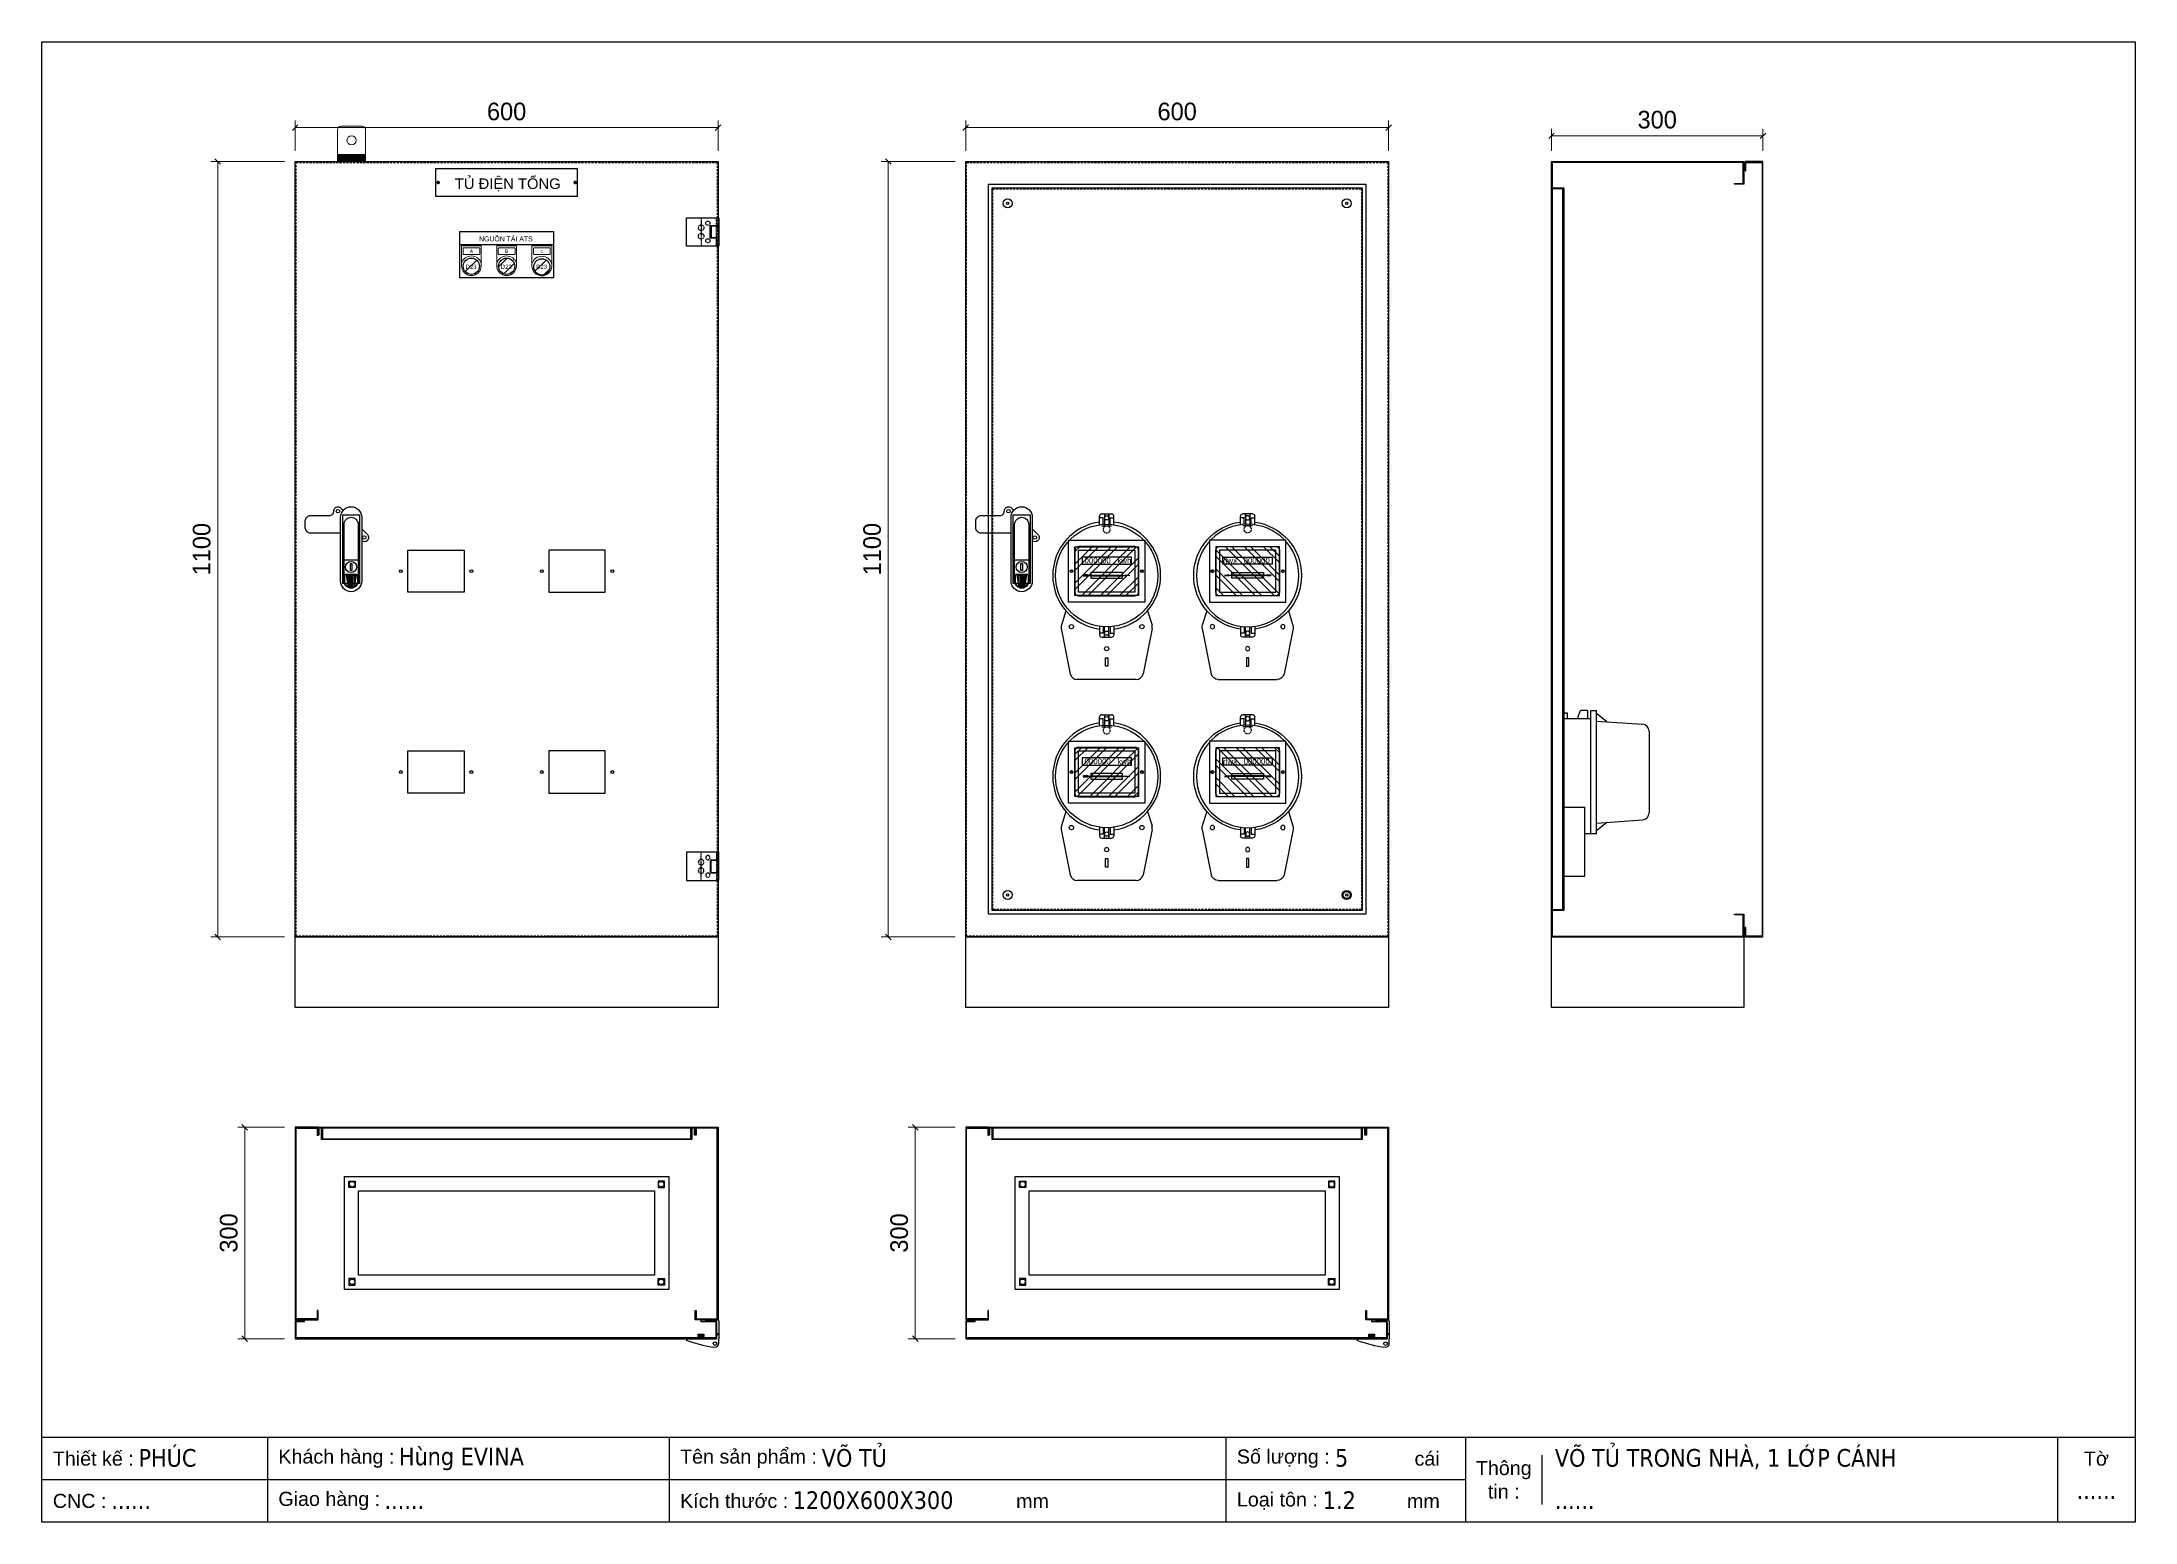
# Model space of a CAD drawing. Header units: millimetres. Extents: x 0 to 2970, y 0 to 2100.
import ezdxf
from ezdxf.enums import TextEntityAlignment as Align

# ---------------------------------------------------------------- set-up
doc = ezdxf.new("R2010")
doc.units = ezdxf.units.MM
for name, pattern in [('CONTINOUS', [0]), ('DASHED', [0.75, 0.5, -0.25]), ('HIDDEN2', [4.7625, 3.175, -1.5875])]:
    doc.linetypes.add(name, pattern=pattern)
doc.layers.add('0 TĂNG CỨNG', color=7, linetype='Continuous', lineweight=15)
doc.layers.add('07', color=5, linetype='Continuous', lineweight=5)
for name, color, linetype in [('01', 7, 'HIDDEN2'), ('DIM', 253, 'Continuous'), ('TEXTE', 131, 'Continuous'), ('THIET BI', 2, 'Continuous')]:
    doc.layers.add(name, color=color, linetype=linetype)
doc.styles.add('Arial', font='arial.ttf')
doc.styles.add('Arial-Black', font='txt')
doc.styles.add('chuviet', font='arial.ttf')
doc.styles.add('Tahoma (Input Text)', font='tahoma.ttf')
doc.dimstyles.new('Dim-25', dxfattribs={"dimtxt": 25, "dimasz": 8, "dimexe": 10, "dimexo": 15, "dimgap": 10, "dimtad": 1, "dimdec": 0, "dimtxsty": 'Standard', "dimblk": 'OBLIQUE', "dimcen": 10, "dimclrd": 5, "dimclre": 5, "dimclrt": 3, "dimazin": 3, "dimtfac": 1, "dimtdec": 0, "dimtmove": 0, "dimatfit": 3, "dimldrblk": 'OBLIQUE', "dimlwd": 9, "dimlwe": 9})

# ---------------------------------------------------------------- blocks, each defined once
blk = doc.blocks.new('*D1')
at = {"color": 0, "linetype": 'ByBlock', "lineweight": -2}
for p, q in [((253.6, 1926.3), (245.6, 1934.3)), ((245.6, 834.3), (253.6, 826.3))]:
    blk.add_line(p, q, dxfattribs=at)
at = {"layer": 'Defpoints', "color": 0, "transparency": 16777216}
for p in [(359.4, 1930.3), (249.6, 830.3), (359.4, 830.3)]:
    blk.add_point(p, dxfattribs=at)
at = {"layer": 'DIM', "color": 5, "lineweight": 9, "transparency": 16777216}
for p, q in [((344.4, 1930.3), (239.6, 1930.3)), ((249.6, 1930.3), (249.6, 830.3)), ((344.4, 830.3), (239.6, 830.3))]:
    blk.add_line(p, q, dxfattribs=at)
at = {"layer": 'DIM', "color": 3, "transparency": 16777216, "insert": (226.8, 1380.3), "char_height": 25, "attachment_point": 5, "rotation": 90}
blk.add_mtext('1100', dxfattribs=at)
blk = doc.blocks.new('_Oblique')
at = {"color": 0, "linetype": 'ByBlock', "lineweight": -2}
blk.add_line((-0.5, -0.5), (0.5, 0.5), dxfattribs=at)
blk = doc.blocks.new('HL044-1.3-C')
at = {"color": 1, "linetype": 'HIDDEN2', "ltscale": 0.5}
for p, q in [((-25, 40), (-25, 0)), ((-3, 0), (-3, 40))]:
    blk.add_line(p, q, dxfattribs=at)
at = {"color": 1}
for p, q in [((-12, 29), (0, 29)), ((-12, 11), (-12, 29)), ((0, 11), (-12, 11)), ((-11, 28.5), (0, 28.5)), ((-11, 28.5), (-11, 11.5)), ((0, 11.5), (-11, 11.5))]:
    blk.add_line(p, q, dxfattribs=at)
blk.add_lwpolyline([(-46, 40), (0, 40), (0, 0), (-46, 0)], close=True, dxfattribs=at)
at = {"color": 1, "linetype": 'HIDDEN2', "ltscale": 0.5}
for centre, radius in [((-25, 26), 4), ((-15.5, 32.5), 3), ((-25, 14), 4), ((-15.5, 7.5), 3)]:
    blk.add_circle(centre, radius, dxfattribs=at)
blk = doc.blocks.new('HL044-1.3-B')
h = blk.add_hatch()
h.set_pattern_fill('ANSI31', color=1, scale=0.3, style=0)
h.set_pattern_definition([(45, (-80982.31925, -42991.2648), (-0.673519209, 0.673519209), [])])
h.paths.add_polyline_path([(-15.5, 27), (-15.5, 24), (-9.5, 24), (-9.5, 27)])
at = {"color": 1}
for p, q in [((0, 0), (-43, 0)), ((-43, 0), (-43, -2)), ((-25, 6.5), (-25, 0)), ((-25, 6.5), (-19, 5.9)), ((-25, 5.5), (-19, 4.9)), ((-25, 4.5), (-19, 3.9)), ((-25, 3.5), (-19, 2.9)), ((-25, 2.5), (-19, 1.9)), ((-25, 1.5), (-19, 0.9)), ((-25, 0.5), (-19.7, 0)), ((-22, 24), (-22, 27)), ((-22, 27), (1, 27)), ((-1, 24), (-22, 24)), ((-19, 6.5), (-19, 0)), ((-15.5, 24), (-15.5, 27)), ((-9.5, 24), (-9.5, 27)), ((0, 23), (0, 0)), ((0, 7.5), (3, 7.5)), ((0, 6), (3, 6)), ((3, 25), (3, 0)), ((3, -6.5), (3, 0))]:
    blk.add_line(p, q, dxfattribs=at)
blk.add_lwpolyline([(-26, 6.5), (-18, 6.5), (-18, 0), (-26, 0)], close=True, dxfattribs=at)
blk.add_circle((-2.3, -7), 2.55, dxfattribs=at)
for centre, radius, start, end in [((-1, 23), 1, 0, 90), ((1, 25), 2, 0, 90), ((15.4, 147.7), 160.7, 248.6705, 263.5901), ((-2.5, -6.5), 5.5, 270, 0)]:
    blk.add_arc(centre, radius, start, end, dxfattribs=at)
blk = doc.blocks.new('khungtenAsean2')
at = {"color": 7}
for p, q in [((2970, -1980), (0, -1980)), ((320, -1980), (320, -2100)), ((890, -1980), (890, -2100)), ((1680, -1980), (1680, -2100)), ((2020, -1980), (2020, -2100)), ((2860, -1980), (2860, -2100)), ((2128.3, -2005), (2128.3, -2075)), ((2020, -2040), (0, -2040))]:
    blk.add_line(p, q, dxfattribs=at)
blk.add_lwpolyline([(0, 0), (2970, 0), (2970, -2100), (0, -2100)], close=True, dxfattribs=at)
at = {"color": 2, "char_height": 20, "style": 'Arial'}
for s, insert, width, attachment_point in [('  Thiết kế :', (0, -2010), 917.634, 4), ('  Khách hàng :', (320, -2010), 917.634, 4), ('  Tên sản phẩm :', (890, -2010), 917.634, 4), ('  Số lượng :', (1680, -2010), 917.634, 4), ('cái', (1947.6, -2010), 917.634, 4), ('Thông\\Ptin :', (2074.2, -2040), 108.311, 5), ('Tờ', (2915, -2010), 110, 5), ('  CNC :', (0, -2070), 917.634, 4), ('  Giao hàng :', (320, -2070), 917.634, 4), ('  Kích thước :', (890, -2070), 917.634, 4), ('mm', (1382.3, -2070), 917.634, 4), ('  Loại tôn :', (1680, -2070), 917.634, 4), ('mm', (1936.9, -2070), 917.634, 4)]:
    blk.add_mtext(s, dxfattribs=dict(at, insert=insert, width=width, attachment_point=attachment_point))
at = {"color": 1, "style": 'Tahoma (Input Text)', "flags": 8}
for tag, p in [('#01', (137.1, -2021.3)), ('#03', (506.6, -2019.3)), ('#05', (1106.6, -2021.3)), ('#07', (1834.7, -2021.3)), ('#09', (2146.7, -2021.3)), ('#02', (98.5, -2081.3)), ('#04', (486.1, -2081.3)), ('#06', (1065.3, -2081.3)), ('#08', (1817.4, -2081.3)), ('#10', (2146.7, -2081.3))]:
    blk.add_attdef(tag, p, '', height=25, dxfattribs=at)
blk.add_attdef('#11', text='', height=25, dxfattribs=at).set_placement((2915, -2067.3), align=Align.CENTER)
blk = doc.blocks.new('*D2')
at = {"color": 0, "linetype": 'ByBlock', "lineweight": -2}
for p, q in [((363.4, 1982.3), (355.4, 1974.3)), ((955.4, 1974.3), (963.4, 1982.3))]:
    blk.add_line(p, q, dxfattribs=at)
at = {"layer": 'Defpoints', "color": 0, "ltscale": 3, "transparency": 16777216}
for p in [(959.4, 1978.3), (359.4, 1930.3), (959.4, 1930.3)]:
    blk.add_point(p, dxfattribs=at)
at = {"layer": 'DIM', "color": 5, "lineweight": 9, "ltscale": 3, "transparency": 16777216}
for p, q in [((359.4, 1945.3), (359.4, 1988.3)), ((359.4, 1978.3), (959.4, 1978.3)), ((959.4, 1945.3), (959.4, 1988.3))]:
    blk.add_line(p, q, dxfattribs=at)
at = {"layer": 'DIM', "color": 3, "ltscale": 3, "transparency": 16777216, "insert": (659.4, 2001.1), "char_height": 25, "attachment_point": 5}
blk.add_mtext('600', dxfattribs=at)
blk = doc.blocks.new('*D3')
at = {"color": 0, "linetype": 'ByBlock', "lineweight": -2}
for p, q in [((1204.9, 1926.3), (1196.9, 1934.3)), ((1196.9, 834.3), (1204.9, 826.3))]:
    blk.add_line(p, q, dxfattribs=at)
at = {"layer": 'Defpoints', "color": 0, "transparency": 16777216}
for p in [(1310.8, 1930.3), (1200.9, 830.3), (1310.8, 830.3)]:
    blk.add_point(p, dxfattribs=at)
at = {"layer": 'DIM', "color": 5, "lineweight": 9, "transparency": 16777216}
for p, q in [((1295.8, 1930.3), (1190.9, 1930.3)), ((1200.9, 1930.3), (1200.9, 830.3)), ((1295.8, 830.3), (1190.9, 830.3))]:
    blk.add_line(p, q, dxfattribs=at)
at = {"layer": 'DIM', "color": 3, "transparency": 16777216, "insert": (1178.1, 1380.3), "char_height": 25, "attachment_point": 5, "rotation": 90}
blk.add_mtext('1100', dxfattribs=at)
blk = doc.blocks.new('*D4')
at = {"color": 0, "linetype": 'ByBlock', "lineweight": -2}
for p, q in [((1314.8, 1982.3), (1306.8, 1974.3)), ((1906.8, 1974.3), (1914.8, 1982.3))]:
    blk.add_line(p, q, dxfattribs=at)
at = {"layer": 'Defpoints', "color": 0, "ltscale": 3, "transparency": 16777216}
for p in [(1910.8, 1978.3), (1310.8, 1930.3), (1910.8, 1930.3)]:
    blk.add_point(p, dxfattribs=at)
at = {"layer": 'DIM', "color": 5, "lineweight": 9, "ltscale": 3, "transparency": 16777216}
for p, q in [((1310.8, 1945.3), (1310.8, 1988.3)), ((1310.8, 1978.3), (1910.8, 1978.3)), ((1910.8, 1945.3), (1910.8, 1988.3))]:
    blk.add_line(p, q, dxfattribs=at)
at = {"layer": 'DIM', "color": 3, "ltscale": 3, "transparency": 16777216, "insert": (1610.8, 2001.1), "char_height": 25, "attachment_point": 5}
blk.add_mtext('600', dxfattribs=at)
blk = doc.blocks.new('*D5')
at = {"color": 0, "linetype": 'ByBlock', "lineweight": -2}
for p, q in [((2145.9, 1970.7), (2137.9, 1962.7)), ((2437.9, 1962.7), (2445.9, 1970.7))]:
    blk.add_line(p, q, dxfattribs=at)
at = {"layer": 'Defpoints', "color": 0, "ltscale": 3, "transparency": 16777216}
for p in [(2441.9, 1966.7), (2141.9, 1930.3), (2441.9, 1930.3)]:
    blk.add_point(p, dxfattribs=at)
at = {"layer": 'DIM', "color": 5, "lineweight": 9, "ltscale": 3, "transparency": 16777216}
for p, q in [((2141.9, 1945.3), (2141.9, 1976.7)), ((2141.9, 1966.7), (2441.9, 1966.7)), ((2441.9, 1945.3), (2441.9, 1976.7))]:
    blk.add_line(p, q, dxfattribs=at)
at = {"layer": 'DIM', "color": 3, "ltscale": 3, "transparency": 16777216, "insert": (2291.9, 1989.5), "char_height": 25, "attachment_point": 5}
blk.add_mtext('300', dxfattribs=at)
blk = doc.blocks.new('*D6')
at = {"color": 0, "linetype": 'ByBlock', "lineweight": -2}
for p, q in [((291.9, 556.2), (283.9, 564.2)), ((283.9, 264.2), (291.9, 256.2))]:
    blk.add_line(p, q, dxfattribs=at)
at = {"layer": 'Defpoints', "color": 0, "ltscale": 3, "transparency": 16777216}
for p in [(359.4, 560.2), (287.9, 260.2), (359.4, 260.2)]:
    blk.add_point(p, dxfattribs=at)
at = {"layer": 'DIM', "color": 5, "lineweight": 9, "ltscale": 3, "transparency": 16777216}
for p, q in [((344.4, 560.2), (277.9, 560.2)), ((287.9, 560.2), (287.9, 260.2)), ((344.4, 260.2), (277.9, 260.2))]:
    blk.add_line(p, q, dxfattribs=at)
at = {"layer": 'DIM', "color": 3, "ltscale": 3, "transparency": 16777216, "insert": (265.2, 410.2), "char_height": 25, "attachment_point": 5, "rotation": 90}
blk.add_mtext('300', dxfattribs=at)
blk = doc.blocks.new('Congto1P-1')
at = {"color": 126}
for p, q in [((-10, 219.8), (-10, 232)), ((-5, 229.4), (-10, 229.4)), ((-7, 235), (7, 235)), ((-7, 218), (7, 218)), ((-5, 220.2), (-5, 229.4)), ((-3, 235), (-3, 220.2)), ((3, 235), (3, 220.2)), ((3, 229.4), (3, 235)), ((5, 220.2), (5, 229.4)), ((5, 229.4), (10, 229.4)), ((10, 219.8), (10, 232)), ((-27.1, 148.5), (-33.6, 148.5)), ((-32.1, 147.8), (-33.6, 148.5)), ((-25.6, 147.8), (-27.1, 148.5)), ((26.9, 148.5), (26.9, 147)), ((26.9, 148.5), (32.9, 147.6)), ((-33.6, 147), (-32.1, 147.8)), ((-33.6, 147), (-27.1, 147)), ((-27.1, 147), (-25.6, 147.8)), ((-25.6, 147.8), (-22.5, 147.8)), ((-22.5, 148.3), (22.5, 148.3)), ((-22.5, 147.3), (22.5, 147.3)), ((22.5, 147.8), (26.9, 147.8)), ((32.9, 147.6), (26.9, 147)), ((-58, 97.7), (-64.3, 77.3)), ((58, 97.7), (64.3, 77.3)), ((-64.5, 72.4), (-51.6, 8)), ((-10, 75.4), (-10, 63.2)), ((-5, 65.8), (-10, 65.8)), ((-7, 60.2), (7, 60.2)), ((-5, 75.1), (-5, 65.8)), ((-3, 60.2), (-3, 75)), ((3, 60.2), (3, 75)), ((3, 65.8), (3, 60.2)), ((5, 75.1), (5, 65.8)), ((5, 65.8), (10, 65.8)), ((10, 75.4), (10, 63.2)), ((64.5, 72.4), (51.6, 8)), ((41.8, 0), (-41.8, 0))]:
    blk.add_line(p, q, dxfattribs=at)
at = {"color": 126, "linetype": 'DASHED', "ltscale": 3}
for p, q in [((-3, 220.2), (-3, 217)), ((3, 220.2), (3, 217))]:
    blk.add_line(p, q, dxfattribs=at)
at = {"color": 126}
blk.add_lwpolyline([(-40, 118.8), (40, 118.8, 0.414214), (45, 123.8), (45, 183.8, 0.414214), (40, 188.8), (-40, 188.8, 0.414214), (-45, 183.8), (-45, 123.8, 0.414214)], format="xyb", close=True, dxfattribs=at)
for points in [[(-35, 163.8), (35, 163.8), (35, 173.8), (-35, 173.8)], [(-22.5, 143.8), (22.5, 143.8), (22.5, 151.8), (-22.5, 151.8)], [(-1.6, 31), (1.6, 31), (1.6, 18.9), (-1.6, 18.9)]]:
    blk.add_lwpolyline(points, close=True, dxfattribs=at)
for centre, radius in [((0, 147.6), 72.7), ((0, 229.4), 3), ((-50, 75), 3), ((0, 65.8), 3), ((50, 75), 3), ((0, 43.8), 3)]:
    blk.add_circle(centre, radius, dxfattribs=at)
for centre, radius, start, end in [((0, 147.6), 76.5, 97.5111, 262.4889), ((-7, 232), 3, 90, 180), ((7, 232), 3, 0, 90), ((0, 147.6), 76.5, 277.5111, 82.4889), ((-54.7, 74.4), 10, 162.956, 191.3255), ((-7, 63.2), 3, 180, 270), ((7, 63.2), 3, 270, 0), ((54.7, 74.4), 10, 348.6745, 17.044), ((-41.8, 10), 10, 191.3255, 270), ((41.8, 10), 10, 270, 348.6745)]:
    blk.add_arc(centre, radius, start, end, dxfattribs=at)
at = {"color": 126, "linetype": 'DASHED', "ltscale": 3}
blk.add_arc((0, 213), 5, 126.8699, 53.1301, dxfattribs=at)
at = {"color": 126, "insert": (35, 172.9), "char_height": 8, "width": 70, "attachment_point": 3}
blk.add_mtext('\\f.VnArial|b0|i0|c0|p34;00000\\C1;0  \\C256; kwh', dxfattribs=at)
blk = doc.blocks.new('Congto1P-2')
at = {"color": 126}
for p, q in [((0, 231.6), (0, 0)), ((0, 231.6), (5, 231.6)), ((0, 223.5), (38.5, 223.5)), ((5, 231.6), (5, 223.5)), ((19.3, 223.5), (23.7, 235)), ((33.7, 235), (23.7, 235)), ((33.7, 235), (33.7, 223.5)), ((38.5, 60.2), (38.5, 235)), ((38.5, 235), (46.5, 235)), ((46.5, 60.2), (46.5, 235)), ((61, 218.9), (46.5, 230.7)), ((46.5, 219.8), (111.7, 215.5)), ((121, 205.6), (121, 89.7)), ((0, 97.7), (30, 97.7)), ((30, 0), (30, 97.7)), ((46.5, 60.2), (30, 60.2)), ((46.5, 75.4), (111.7, 79.7)), ((61, 76.3), (46.5, 64.5)), ((0, 0), (30, 0))]:
    blk.add_line(p, q, dxfattribs=at)
for centre, start, end in [((111, 205.6), 0, 86.2106), ((111, 89.7), 273.7894, 0)]:
    blk.add_arc(centre, 10, start, end, dxfattribs=at)
blk = doc.blocks.new('A$C39866699')
h = blk.add_hatch()
h.set_pattern_fill('ANSI32', color=6, scale=2, style=0)
h.set_pattern_definition([(45, (-81823.462, -46826.472), (-13.470384, 13.470384), []), (45, (-81814.482, -46826.472), (-13.470384, 13.470384), [])])
h.paths.add_polyline_path([(99, 9.5), (99, 78.5), (9, 78.5), (9, 9.5)])
at = {"color": 6}
for points in [[(0, 88), (108, 88), (108, 0), (0, 0)], [(9, 78.5), (99, 78.5), (99, 9.5), (9, 9.5)]]:
    blk.add_lwpolyline(points, close=True, dxfattribs=at)
for centre in [(4, 44), (104, 44)]:
    blk.add_circle(centre, 1.5, dxfattribs=at)
blk = doc.blocks.new('AB301-2-1')
at = {"linetype": 'Continuous'}
h = blk.add_hatch(dxfattribs=at)
h.set_pattern_fill('ACAD_ISO09W100', color=1, scale=0.2)
h.set_pattern_definition([(0, (-368.0181, 398.3814), (0, 1), [4.8, -0.6, 1.2, -0.6, 1.2, -0.6])])
h.paths.add_polyline_path([(-4.1, -88.5, 0.118404), (0, -89.5, 0.118404), (4.1, -88.5), (7, -72), (-7, -72)])
at = {"color": 1, "linetype": 'Continuous'}
for p, q in [((-10, -50.5), (10, -50.5)), ((-7, -72), (7, -72)), ((-7, -72), (-4.1, -88.5)), ((7, -72), (4.1, -88.5))]:
    blk.add_line(p, q, dxfattribs=at)
for points in [[(-15, -12.5), (-57.5, -12.5, -0.414214), (-65, -5), (-65, 5, -0.414214), (-57.5, 12.5), (-30.7, 12.5, 0.414214), (-24.7, 18.5), (-24.7, 18.7)], [(-24.7, 18.7, -0.198912), (-23, 23), (-23, 23, -0.414214), (-14.5, 23), (-11.3, 19.8)], [(15, -6.5), (23, -14.5, -0.414214), (23, -23), (23, -23, -0.381561), (15, -23.4, -0.381561)]]:
    blk.add_lwpolyline(points, format="xyb", dxfattribs=at)
for points in [[(0, 25), (0, 25, -0.414214), (15, 10), (15, -80.5, -0.414214), (0, -95.5), (0, -95.5, -0.414214), (-15, -80.5), (-15, 10, -0.414214)], [(0, 10, -0.414214), (10, 0), (10, -80.5, -0.414214), (0, -90.5, -0.414214), (-10, -80.5), (-10, 0, -0.414214)], [(9, -72.5), (9, -80.5, -0.414214), (0, -89.5, -0.414214), (-9, -80.5), (-9, -72.5, -0.414214), (-7, -70.5), (7, -70.5, -0.414214)]]:
    blk.add_lwpolyline(points, format="xyb", close=True, dxfattribs=at)
at = {"color": 2, "linetype": 'Continuous'}
blk.add_lwpolyline([(-12, 13.3), (12, 13.3), (12, -83.7), (-12, -83.7)], close=True, dxfattribs=at)
at = {"color": 1, "linetype": 'Continuous'}
blk.add_lwpolyline([(-1, -55.5), (1, -55.5), (1, -65.5), (-1, -65.5)], close=True, dxfattribs=at)
for centre, radius in [((-18.7, 18.7), 2.5), ((18.7, -18.7), 2.5), ((0, -60.5), 8)]:
    blk.add_circle(centre, radius, dxfattribs=at)
blk = doc.blocks.new('*D7')
at = {"color": 0, "linetype": 'ByBlock', "lineweight": -2}
for p, q in [((1243.3, 556.2), (1235.3, 564.2)), ((1235.3, 264.2), (1243.3, 256.2))]:
    blk.add_line(p, q, dxfattribs=at)
at = {"layer": 'Defpoints', "color": 0, "ltscale": 3, "transparency": 16777216}
for p in [(1310.8, 560.2), (1239.3, 260.2), (1310.8, 260.2)]:
    blk.add_point(p, dxfattribs=at)
at = {"layer": 'DIM', "color": 5, "lineweight": 9, "ltscale": 3, "transparency": 16777216}
for p, q in [((1295.8, 560.2), (1229.3, 560.2)), ((1239.3, 560.2), (1239.3, 260.2)), ((1295.8, 260.2), (1229.3, 260.2))]:
    blk.add_line(p, q, dxfattribs=at)
at = {"layer": 'DIM', "color": 3, "ltscale": 3, "transparency": 16777216, "insert": (1216.5, 410.2), "char_height": 25, "attachment_point": 5, "rotation": 90}
blk.add_mtext('300', dxfattribs=at)

msp = doc.modelspace()

# ---------------------------------------------------------------- hatches: boundary and pattern name
at = {"layer": '0 TĂNG CỨNG'}
h = msp.add_hatch(dxfattribs=at)
h.set_pattern_fill('JIS_WOOD', color=256, style=0)
h.set_pattern_definition([(135, (188833.86245, 21575.83875), (0.4999999992, 0.4999999992), [])])
h.paths.add_polyline_path([(459.4, 1940.3), (419.4, 1940.3), (419.4, 1930.3), (459.4, 1930.3)])
at = {"layer": 'THIET BI', "linetype": 'Continuous', "ltscale": 0.5}
h = msp.add_hatch(dxfattribs=at)
h.set_pattern_fill('ANSI31', scale=10, style=0)
h.set_pattern_definition([(45, (586062.913, 430895.032), (-8.83883476, 8.83883476), [])])
h.paths.add_polyline_path([(597.9, 1781.7, 1), (620.9, 1781.7, 1)])
h.paths.add_polyline_path([(599.7, 1776.2), (618.2, 1776.2), (618.2, 1785.4), (599.7, 1785.4)], flags=24)
h = msp.add_hatch(dxfattribs=at)
h.set_pattern_fill('ANSI31', scale=10, style=0)
h.set_pattern_definition([(45, (586562.877, 430895.04), (-8.83883476, 8.83883476), [])])
h.paths.add_polyline_path([(647.9, 1781.7, 1), (670.9, 1781.7, 1)])
h.paths.add_polyline_path([(649.7, 1776.2), (668.2, 1776.2), (668.2, 1785.4), (649.7, 1785.4)], flags=24)
h = msp.add_hatch(dxfattribs=at)
h.set_pattern_fill('ANSI31', scale=10, style=0)
h.set_pattern_definition([(45, (586062.913, 430885.032), (-8.83883476, 8.83883476), [])])
h.paths.add_polyline_path([(697.9, 1780.7, 1), (720.9, 1780.7, 1)])
h.paths.add_polyline_path([(699.7, 1776.2), (718.2, 1776.2), (718.2, 1785.4), (699.7, 1785.4)], flags=24)

# ---------------------------------------------------------------- linework, layer by layer
at = {"color": 7}
for points in [[(359.4, 1930.3), (959.4, 1930.3), (959.4, 830.3), (359.4, 830.3)], [(1310.8, 1930.3), (1910.8, 1930.3), (1910.8, 830.3), (1310.8, 830.3)], [(2401.7, 1899.1), (2413.7, 1899.1), (2413.7, 1929.1), (2143.1, 1929.1), (2143.1, 831.5), (2413.7, 831.5), (2413.7, 861.5), (2401.7, 861.5), (2401.7, 862.7), (2414.9, 862.7), (2414.9, 830.3), (2141.9, 830.3), (2141.9, 1930.3), (2414.9, 1930.3), (2414.9, 1897.9), (2401.7, 1897.9)], [(2417.7, 1917.1), (2417.7, 1929.1), (2440.7, 1929.1), (2440.7, 831.5), (2417.7, 831.5), (2417.7, 843.5), (2416.5, 843.5), (2416.5, 830.3), (2441.9, 830.3), (2441.9, 1930.3), (2416.5, 1930.3), (2416.5, 1917.1)], [(1343.2, 1897.9), (1878.4, 1897.9), (1878.4, 862.7), (1343.2, 862.7)], [(390.6, 300.4), (390.6, 288.4), (360.6, 288.4), (360.6, 559), (390.6, 559), (390.6, 549), (391.8, 549), (391.8, 560.2), (359.4, 560.2), (359.4, 287.2), (391.8, 287.2), (391.8, 300.4)], [(925.8, 549), (925.8, 559), (393, 559), (393, 549), (391.8, 549), (391.8, 560.2), (927, 560.2), (927, 549)], [(928.2, 300.4), (928.2, 288.4), (958.2, 288.4), (958.2, 559), (928.2, 559), (928.2, 549), (927, 549), (927, 560.2), (959.4, 560.2), (959.4, 287.2), (927, 287.2), (927, 300.4)], [(1342, 300.4), (1342, 288.4), (1312, 288.4), (1312, 559), (1342, 559), (1342, 549), (1343.2, 549), (1343.2, 560.2), (1310.8, 560.2), (1310.8, 287.2), (1343.2, 287.2), (1343.2, 300.4)], [(1877.2, 549), (1877.2, 559), (1344.4, 559), (1344.4, 549), (1343.2, 549), (1343.2, 560.2), (1878.4, 560.2), (1878.4, 549)], [(1879.6, 300.4), (1879.6, 288.4), (1909.6, 288.4), (1909.6, 559), (1879.6, 559), (1879.6, 549), (1878.4, 549), (1878.4, 560.2), (1910.8, 560.2), (1910.8, 287.2), (1878.4, 287.2), (1878.4, 300.4)], [(429.4, 490.2), (889.4, 490.2), (889.4, 330.2), (429.4, 330.2)], [(1380.8, 490.2), (1840.8, 490.2), (1840.8, 330.2), (1380.8, 330.2)], [(944.2, 284.4), (956.2, 284.4), (956.2, 261.4), (360.6, 261.4), (360.6, 284.4), (372.6, 284.4), (372.6, 285.6), (359.4, 285.6), (359.4, 260.2), (957.4, 260.2), (957.4, 285.6), (944.2, 285.6)], [(1895.6, 284.4), (1907.6, 284.4), (1907.6, 261.4), (1312, 261.4), (1312, 284.4), (1324, 284.4), (1324, 285.6), (1310.8, 285.6), (1310.8, 260.2), (1908.8, 260.2), (1908.8, 285.6), (1895.6, 285.6)]]:
    msp.add_lwpolyline(points, close=True, dxfattribs=at)
at = {"color": 7, "linetype": 'HIDDEN2'}
for points in [[(360.6, 1929.1), (958.2, 1929.1), (958.2, 831.5), (360.6, 831.5)], [(1312, 1929.1), (1909.6, 1929.1), (1909.6, 831.5), (1312, 831.5)]]:
    msp.add_lwpolyline(points, close=True, dxfattribs=at)
at = {"color": 1}
for points in [[(1348.2, 1892.9), (1873.4, 1892.9), (1873.4, 867.7), (1348.2, 867.7)], [(2143.1, 868.9), (2158.1, 868.9), (2158.1, 1891.7), (2143.1, 1891.7), (2143.1, 1892.9), (2159.3, 1892.9), (2159.3, 867.7), (2143.1, 867.7)], [(398, 559), (398, 544), (920.8, 544), (920.8, 559), (922, 559), (922, 542.8), (396.8, 542.8), (396.8, 559)], [(1349.4, 559), (1349.4, 544), (1872.2, 544), (1872.2, 559), (1873.4, 559), (1873.4, 542.8), (1348.2, 542.8), (1348.2, 559)]]:
    msp.add_lwpolyline(points, close=True, dxfattribs=at)
at = {"color": 1, "linetype": 'HIDDEN2'}
msp.add_lwpolyline([(1349.4, 1891.7), (1872.2, 1891.7), (1872.2, 868.9), (1349.4, 868.9)], close=True, dxfattribs=at)
at = {"color": 2}
for points in [[(519.4, 1379.1), (599.4, 1379.1), (599.4, 1319.1), (519.4, 1319.1)], [(799.4, 1379.1), (719.4, 1379.1), (719.4, 1319.1), (799.4, 1319.1)], [(1470.8, 1379.1), (1550.8, 1379.1), (1550.8, 1319.1), (1470.8, 1319.1)], [(1750.8, 1379.1), (1670.8, 1379.1), (1670.8, 1319.1), (1750.8, 1319.1)], [(519.4, 1094.1), (599.4, 1094.1), (599.4, 1034.1), (519.4, 1034.1)], [(799.4, 1094.1), (719.4, 1094.1), (719.4, 1034.1), (799.4, 1034.1)], [(1470.8, 1094.1), (1550.8, 1094.1), (1550.8, 1034.1), (1470.8, 1034.1)], [(1750.8, 1094.1), (1670.8, 1094.1), (1670.8, 1034.1), (1750.8, 1034.1)], [(444.7, 474.9), (435.7, 474.9), (435.7, 483.9), (444.7, 483.9)], [(874.2, 474.9), (883.2, 474.9), (883.2, 483.9), (874.2, 483.9)], [(1396, 474.9), (1387, 474.9), (1387, 483.9), (1396, 483.9)], [(1825.5, 474.9), (1834.5, 474.9), (1834.5, 483.9), (1825.5, 483.9)], [(449.4, 470.2), (869.4, 470.2), (869.4, 350.2), (449.4, 350.2)], [(1400.8, 470.2), (1820.8, 470.2), (1820.8, 350.2), (1400.8, 350.2)], [(444.7, 345.4), (435.7, 345.4), (435.7, 336.4), (444.7, 336.4)], [(874.2, 345.4), (883.2, 345.4), (883.2, 336.4), (874.2, 336.4)], [(1396, 345.4), (1387, 345.4), (1387, 336.4), (1396, 336.4)], [(1825.5, 345.4), (1834.5, 345.4), (1834.5, 336.4), (1825.5, 336.4)]]:
    msp.add_lwpolyline(points, close=True, dxfattribs=at)
at = {"color": 2, "ltscale": 3}
for centre, radius in [((1370.2, 1870.9), 6.5), ((1370.2, 1870.9), 1.5), ((1851.4, 1870.9), 6.5), ((1851.4, 1870.9), 1.5), ((709.4, 1780.7), 11.5), ((1370.2, 889.7), 6.5), ((1370.2, 889.7), 1.5), ((1851.4, 889.7), 6.5), ((1851.4, 889.7), 1.5)]:
    msp.add_circle(centre, radius, dxfattribs=at)
at = {"color": 7, "ltscale": 3}
for centre, radius in [((609.4, 1781.7), 11.5), ((1851.4, 889.7), 5)]:
    msp.add_circle(centre, radius, dxfattribs=at)
at = {"color": 2}
for centre in [(509.4, 1349.1), (609.4, 1349.1), (709.4, 1349.1), (809.4, 1349.1), (1460.8, 1349.1), (1560.8, 1349.1), (1660.8, 1349.1), (1760.8, 1349.1), (509.4, 1064.1), (609.4, 1064.1), (709.4, 1064.1), (809.4, 1064.1), (1460.8, 1064.1), (1560.8, 1064.1), (1660.8, 1064.1), (1760.8, 1064.1)]:
    msp.add_circle(centre, 2, dxfattribs=at)
at = {"color": 7}
for centre in [(440.2, 479.4), (878.7, 479.4), (1391.5, 479.4), (1830, 479.4), (440.2, 340.9), (878.7, 340.9), (1391.5, 340.9), (1830, 340.9)]:
    msp.add_circle(centre, 4, dxfattribs=at)
at = {"layer": '0 TĂNG CỨNG'}
msp.add_line((459.4, 1940.3), (419.4, 1940.3), dxfattribs=at)
msp.add_lwpolyline([(459.4, 1930.3), (419.4, 1930.3), (419.4, 1975.3, -0.414214), (424.4, 1980.3), (454.4, 1980.3, -0.414214), (459.4, 1975.3)], format="xyb", close=True, dxfattribs=at)
msp.add_lwpolyline([(459.4, 1940.3), (419.4, 1940.3), (419.4, 1930.3), (459.4, 1930.3)], close=True, dxfattribs=at)
msp.add_circle((439.4, 1960.3), 6.5, dxfattribs=at)
at = {"layer": '07', "color": 171, "linetype": 'Continuous', "lineweight": 5}
for p, q in [((595.4, 1782.1), (595.4, 1810.5)), ((595.4, 1810.5), (623.4, 1810.5)), ((623.4, 1782.1), (623.4, 1810.5)), ((645.4, 1782.1), (645.4, 1810.5)), ((645.4, 1810.5), (673.4, 1810.5)), ((673.4, 1782.1), (673.4, 1810.5)), ((695.4, 1810.5), (723.4, 1810.5)), ((695.4, 1782.1), (695.4, 1810.5)), ((723.4, 1781.1), (723.4, 1810.5))]:
    msp.add_line(p, q, dxfattribs=at)
at = {"layer": '07', "color": 6, "linetype": 'Continuous', "lineweight": 5, "ltscale": 3}
for points in [[(598.5, 1798.5), (620.4, 1798.5, 0.414214), (621.3, 1799.4), (621.3, 1806.9, 0.414214), (620.4, 1807.8), (598.5, 1807.8, 0.414214), (597.6, 1806.9), (597.6, 1799.4, 0.414214)], [(648.5, 1798.5), (670.4, 1798.5, 0.414214), (671.3, 1799.4), (671.3, 1806.9, 0.414214), (670.4, 1807.8), (648.5, 1807.8, 0.414214), (647.6, 1806.9), (647.6, 1799.4, 0.414214)], [(698.5, 1798.5), (720.4, 1798.5, 0.414214), (721.3, 1799.4), (721.3, 1806.9, 0.414214), (720.4, 1807.8), (698.5, 1807.8, 0.414214), (697.6, 1806.9), (697.6, 1799.4, 0.414214)]]:
    msp.add_lwpolyline(points, format="xyb", close=True, dxfattribs=at)
at = {"layer": '07', "color": 171, "linetype": 'Continuous', "lineweight": 5}
for centre, radius, start, end in [((609.4, 1781.7), 14.6, 16.5388, 163.5693), ((609.4, 1782.5), 14, 181.3264, 358.6736), ((659.4, 1781.7), 14.6, 16.5388, 163.5693), ((659.4, 1782.5), 14, 181.3264, 358.6736), ((709.3, 1781.2), 14.6, 14.5239, 161.488), ((709.4, 1782), 14, 179.315, 356.5889)]:
    msp.add_arc(centre, radius, start, end, dxfattribs=at)
at = {"layer": 'THIET BI', "color": 4, "linetype": 'DASHED', "ltscale": 0.5}
for p, q in [((562.2, 1897.9), (562.2, 1902.9)), ((756.6, 1897.9), (756.6, 1902.9))]:
    msp.add_line(p, q, dxfattribs=at)
at = {"layer": 'THIET BI', "color": 2, "linetype": 'Continuous', "lineweight": 0, "ltscale": 0.5}
for p, q in [((559.7, 1900.4), (564.7, 1900.4)), ((759.1, 1900.4), (754.1, 1900.4))]:
    msp.add_line(p, q, dxfattribs=at)
at = {"layer": 'THIET BI', "color": 4, "linetype": 'Continuous', "ltscale": 0.5}
msp.add_line((592.4, 1812.3), (726.4, 1812.3), dxfattribs=at)
for points in [[(559.2, 1920.3), (759.6, 1920.3), (759.6, 1880.5), (559.2, 1880.5)], [(726.4, 1830.5), (592.4, 1830.5), (592.4, 1765.5), (726.4, 1765.5)]]:
    msp.add_lwpolyline(points, close=True, dxfattribs=at)
at = {"layer": 'THIET BI', "color": 3, "linetype": 'CONTINOUS', "ltscale": 0.5}
for points in [[(359.4, 830.3), (959.4, 830.3), (959.4, 730.3), (359.4, 730.3)], [(1310.8, 830.3), (1910.8, 830.3), (1910.8, 730.3), (1310.8, 730.3)], [(2141.9, 830.3), (2414.9, 830.3), (2414.9, 730.3), (2141.9, 730.3)]]:
    msp.add_lwpolyline(points, close=True, dxfattribs=at)
at = {"layer": 'THIET BI', "color": 4, "linetype": 'DASHED', "ltscale": 0.5}
for points in [[(429.4, 490.2), (889.4, 490.2), (889.4, 330.2), (429.4, 330.2)], [(429.4, 490.2), (889.4, 490.2), (889.4, 330.2), (429.4, 330.2)], [(1380.8, 490.2), (1840.8, 490.2), (1840.8, 330.2), (1380.8, 330.2)], [(1380.8, 490.2), (1840.8, 490.2), (1840.8, 330.2), (1380.8, 330.2)]]:
    msp.add_lwpolyline(points, close=True, dxfattribs=at)
at = {"layer": 'THIET BI', "color": 1, "linetype": 'Continuous', "lineweight": 0, "ltscale": 0.5}
for centre in [(562.2, 1900.4), (756.6, 1900.4)]:
    msp.add_circle(centre, 2, dxfattribs=at)
at = {"layer": 'THIET BI', "color": 7, "linetype": 'Continuous', "ltscale": 0.5}
for centre in [(609.4, 1781.7), (659.4, 1781.7), (709.4, 1780.7)]:
    msp.add_circle(centre, 11.5, dxfattribs=at)

# ---------------------------------------------------------------- block references
at = {"color": 7}
ref = msp.add_blockref('khungtenAsean2', (0, 2100), dxfattribs=at)
ref.add_attrib('#11', '......', dxfattribs={"color": 1, "height": 25, "style": 'Tahoma (Input Text)'}).set_placement((2915, 32.7), align=Align.CENTER)
ref.add_attrib('#09', 'VÕ TỦ TRONG NHÀ, 1 LỚP CÁNH', (2146.7, 78.7), dxfattribs={"color": 1, "height": 25, "style": 'Tahoma (Input Text)'})
ref.add_attrib('#10', '......', (2146.7, 18.7), dxfattribs={"color": 1, "height": 25, "style": 'Tahoma (Input Text)'})
ref.add_attrib('#08', '1.2', (1817.4, 18.7), dxfattribs={"color": 1, "height": 25, "style": 'Tahoma (Input Text)'})
ref.add_attrib('#07', '5', (1834.7, 78.7), dxfattribs={"color": 1, "height": 25, "style": 'Tahoma (Input Text)'})
ref.add_attrib('#06', '1200X600X300', (1065.3, 18.7), dxfattribs={"color": 1, "height": 25, "style": 'Tahoma (Input Text)'})
ref.add_attrib('#05', 'VÕ TỦ', (1106.6, 78.7), dxfattribs={"color": 1, "height": 25, "style": 'Tahoma (Input Text)'})
ref.add_attrib('#04', '......', (486.1, 18.7), dxfattribs={"color": 1, "height": 25, "style": 'Tahoma (Input Text)'})
ref.add_attrib('#03', 'Hùng EVINA', (506.6, 80.7), dxfattribs={"color": 1, "height": 25, "style": 'Tahoma (Input Text)'})
ref.add_attrib('#02', '......', (98.5, 18.7), dxfattribs={"color": 1, "height": 25, "style": 'Tahoma (Input Text)'})
ref.add_attrib('#01', 'PHÚC', (137.1, 78.7), dxfattribs={"color": 1, "height": 25, "style": 'Tahoma (Input Text)'})
for name, p in [('HL044-1.3-C', (960.4, 1810.3)), ('AB301-2-1', (438.8, 1415.5)), ('AB301-2-1', (1390.2, 1415.5)), ('Congto1P-1', (1510.8, 1195.3)), ('A$C39866699', (1456.8, 1305.1)), ('Congto1P-1', (1510.8, 910.3)), ('Congto1P-2', (2159.3, 916.4)), ('A$C39866699', (1456.8, 1020.1)), ('HL044-1.3-B', (957.4, 260.2)), ('HL044-1.3-B', (1908.8, 260.2))]:
    msp.add_blockref(name, p, dxfattribs=at)
at = {"color": 7, "xscale": -1}
for name, p in [('Congto1P-1', (1710.8, 1195.3)), ('A$C39866699', (1764.8, 1305.1)), ('Congto1P-1', (1710.8, 910.3)), ('A$C39866699', (1764.8, 1020.1))]:
    msp.add_blockref(name, p, dxfattribs=at)
at = {"color": 7, "xscale": -1, "rotation": 180}
msp.add_blockref('HL044-1.3-C', (960.4, 950.3), dxfattribs=at)

# ---------------------------------------------------------------- texts
at = {"layer": '01', "color": 2, "linetype": 'Continuous', "lineweight": 5, "style": 'Arial-Black'}
for tag, height, p in [('A', 4.8, (609.5, 1800.7)), ('B', 4.8, (659.5, 1800.7)), ('C', 4, (709.5, 1800.7))]:
    msp.add_attdef(tag, text='R - PHASE', height=height, dxfattribs=at).set_placement(p, align=Align.CENTER)
at = {"layer": '07', "color": 6, "linetype": 'Continuous', "lineweight": 5, "ltscale": 3, "style": 'chuviet'}
for p in [(601.3, 1777.9), (651.3, 1777.9), (701.3, 1777.9)]:
    msp.add_text('D23', height=6, dxfattribs=at).set_placement(p)
at = {"layer": 'TEXTE', "color": 7, "linetype": 'Continuous', "ltscale": 0.5, "style": 'chuviet'}
msp.add_text('TỦ ĐIỆN TỔNG', height=15, dxfattribs=at).set_placement((661, 1891.3), align=Align.CENTER)
at = {"layer": 'THIET BI', "color": 7, "linetype": 'Continuous', "ltscale": 0.5, "style": 'chuviet'}
msp.add_text('NGUỒN TẢI ATS', height=7, dxfattribs=at).set_placement((658.4, 1817), align=Align.CENTER)

# ---------------------------------------------------------------- dimensions: what is measured, and where the dimension line sits
at = {"layer": 'DIM', "color": 7, "ltscale": 3}
for base, p1, p2, picture, middle in [((959.4, 1978.3), (359.4, 1930.3), (959.4, 1930.3), '*D2', (659.4, 2001.1)), ((1910.8, 1978.3), (1310.8, 1930.3), (1910.8, 1930.3), '*D4', (1610.8, 2001.1)), ((2441.9, 1966.7), (2141.9, 1930.3), (2441.9, 1930.3), '*D5', (2291.9, 1989.5))]:
    dim = msp.add_linear_dim(base=base, p1=p1, p2=p2, dimstyle='Dim-25', dxfattribs=at)
    dim.commit()
    dim.dimension.update_dxf_attribs({"geometry": picture, "text_midpoint": middle})
at = {"layer": 'DIM', "color": 7}
for base, p1, p2, picture, middle in [((249.6, 830.3), (359.4, 1930.3), (359.4, 830.3), '*D1', (226.8, 1380.3)), ((1200.9, 830.3), (1310.8, 1930.3), (1310.8, 830.3), '*D3', (1178.1, 1380.3))]:
    dim = msp.add_linear_dim(base=base, p1=p1, p2=p2, angle=90, dimstyle='Dim-25', dxfattribs=at)
    dim.commit()
    dim.dimension.update_dxf_attribs({"geometry": picture, "text_midpoint": middle})
at = {"layer": 'DIM', "color": 7, "ltscale": 3}
for base, p1, p2, picture, middle in [((287.9, 260.2), (359.4, 560.2), (359.4, 260.2), '*D6', (265.2, 410.2)), ((1239.3, 260.2), (1310.8, 560.2), (1310.8, 260.2), '*D7', (1216.5, 410.2))]:
    dim = msp.add_linear_dim(base=base, p1=p1, p2=p2, angle=90, dimstyle='Dim-25', dxfattribs=at)
    dim.commit()
    dim.dimension.update_dxf_attribs({"geometry": picture, "text_midpoint": middle})

doc.saveas('drawing.dxf')
